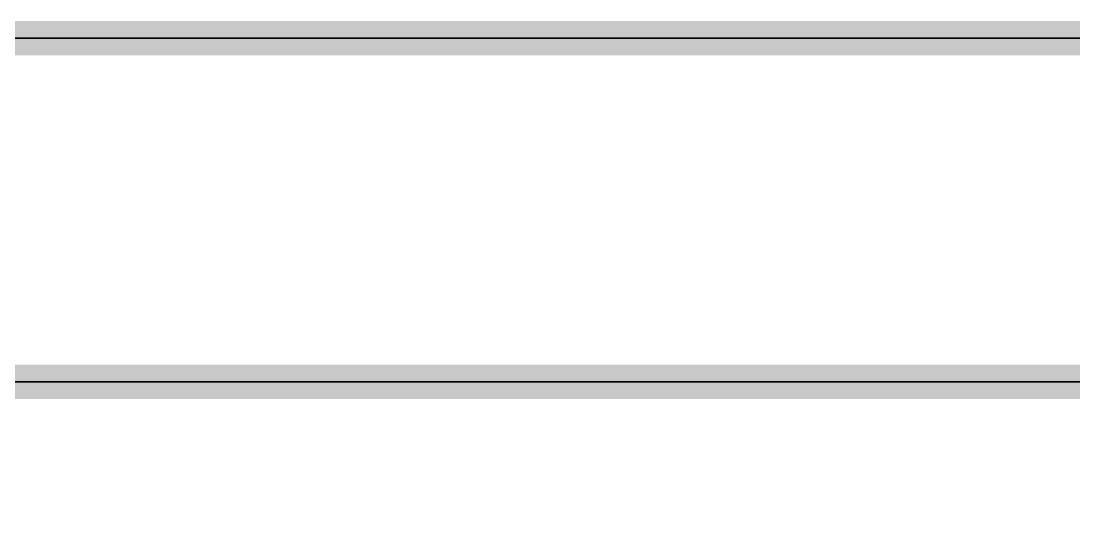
# Model space of a CAD drawing. Extents: x 0.4 to 7.9, y 0.4 to 11.3.
# Drawn here: x 4.1025 to 4.4086, y 6.827 to 6.9719 of the extents above; entities that cross this region are included whole.
import ezdxf

# ---------------------------------------------------------------- set-up
doc = ezdxf.new("R2010")
doc.units = 0
doc.layers.get('0').update_dxf_attribs({"linetype": 'CONTINUOUS'})

msp = doc.modelspace()

# ---------------------------------------------------------------- linework, layer by layer
at = {"color": 0, "const_width": 0.01}
for points in [[(3.648, 6.9669), (4.42176, 6.9669)], [(4.42176, 6.9669), (3.648, 6.9669)], [(3.648, 6.86692), (4.42176, 6.86692), (4.42344, 6.85465), (4.42751, 6.84293), (4.43099, 6.83637), (4.44129, 6.83279), (4.47792, 6.86947), (4.44129, 6.90608), (4.43099, 6.9025), (4.42562, 6.89133), (4.42247, 6.87935), (4.42176, 6.86692), (3.648, 6.86692)]]:
    msp.add_lwpolyline(points, dxfattribs=at)
at = {"color": 0}
for points in [[(3.648, 6.9669), (4.42176, 6.9669)], [(4.42176, 6.9669), (3.648, 6.9669)], [(3.648, 6.86692), (4.42176, 6.86692), (4.42344, 6.85465), (4.42751, 6.84293), (4.43099, 6.83637), (4.44129, 6.83279), (4.47792, 6.86947), (4.44129, 6.90608), (4.43099, 6.9025), (4.42562, 6.89133), (4.42247, 6.87935), (4.42176, 6.86692), (3.648, 6.86692)]]:
    msp.add_lwpolyline(points, dxfattribs=at)

doc.saveas('drawing.dxf')
